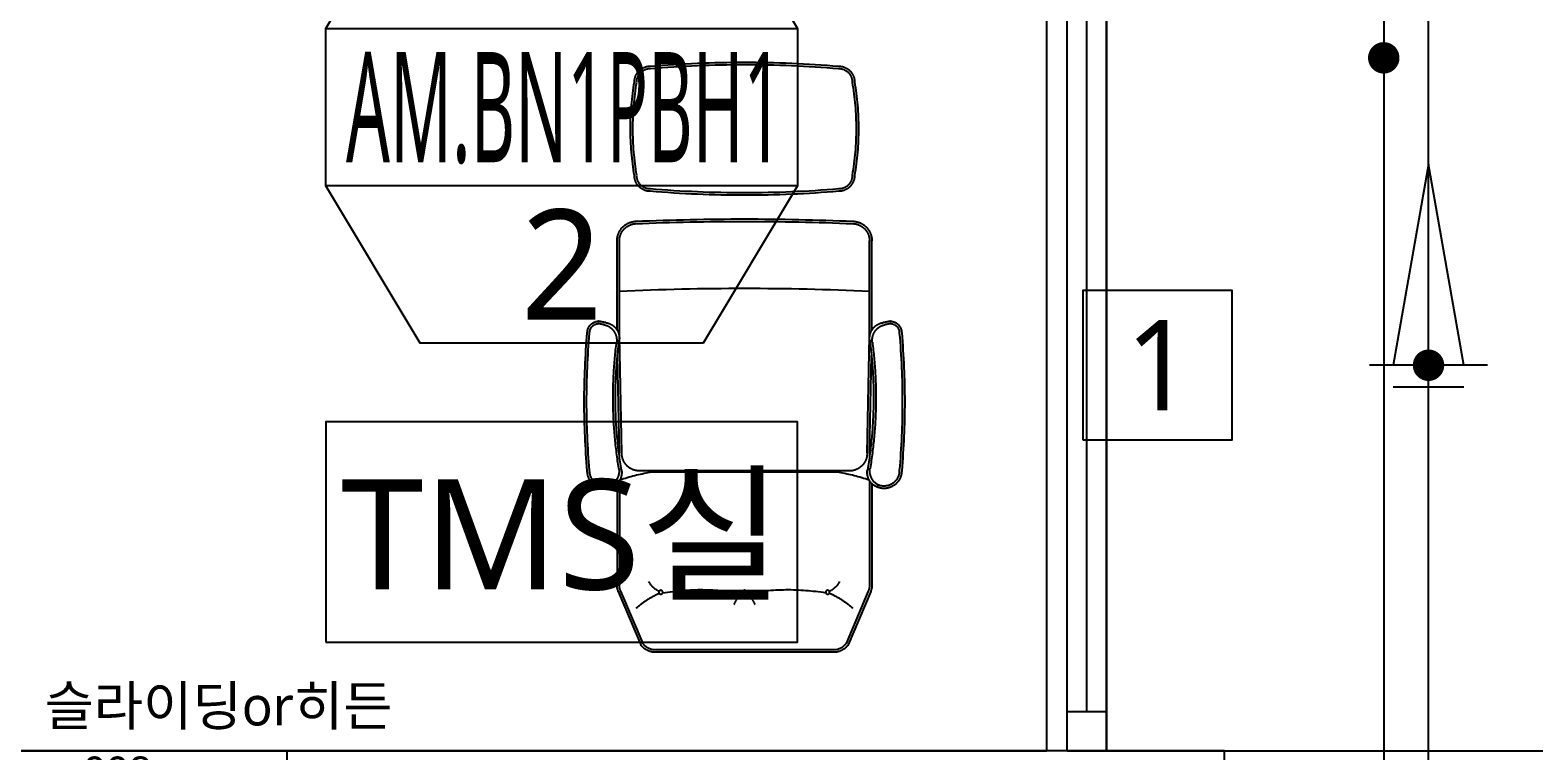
# Model space of a CAD drawing. Extents: x 11551484 to 2613213153046, y -2602833546311 to 14142.
# Drawn here: x 23025727 to 23029554, y -28528507 to -28526675 of the extents above; entities that cross this region are included whole.
import ezdxf
from ezdxf.enums import TextEntityAlignment as Align

# ---------------------------------------------------------------- set-up
doc = ezdxf.new("R2010")
doc.units = 0
doc.header["$LTSCALE"] = 1000
doc.header["$MEASUREMENT"] = 0
doc.linetypes.add('DH-HID2', pattern=[1.2000000000000002, 0.8, -0.4])
doc.layers.get('0').update_dxf_attribs({"linetype": 'CONTINUOUS'})
for name, color, linetype in [('03-TEXT', 3, 'CONTINUOUS'), ('2.글자선', 60, 'CONTINUOUS'), ('5.창호', 4, 'CONTINUOUS'), ('CO-DOOR', 8, 'CONTINUOUS'), ('DVM_DRAIN', 5, 'CONTINUOUS'), ('DVM_DRAIN_MARK', 7, 'CONTINUOUS'), ('DVM_INOUT_MARK', 2, 'CONTINUOUS'), ('DVM_INOUT_NAME', 7, 'CONTINUOUS'), ('DVM_PIPE', 3, 'CONTINUOUS'), ('DVM_PIPE_MARK', 2, 'CONTINUOUS'), ('DVM_ROOM', 2, 'CONTINUOUS'), ('FU-FURM', 251, 'DH-HID2'), ('wall', 3, 'CONTINUOUS')]:
    doc.layers.add(name, color=color, linetype=linetype)
doc.styles.add('DVM_DEFAULT', font='malgun.ttf')
doc.styles.add('W-TEXT2', font='Dotum.ttf')
doc.styles.add('맑은 고딕', font='malgun.ttf')

# ---------------------------------------------------------------- blocks, each defined once
blk = doc.blocks.new('F-120')
at = {"layer": 'FU-FURM'}
for p, q in [((674.7624193873235, 324.2587889121933), (448.23938493268, 324.2587889121933)), ((690.4630113704225, 318.2587889121933), (448.23938493268, 318.2587889121933)), ((987.9746588894086, 312.0757983910589), (690.4630113704225, 318.2587889121933)), ((988.0993260566211, 318.0745030926919), (739.7833786611482, 323.2350914656126)), ((1057.732944611056, 318.2587889122078), (1322.710242635836, 318.2587889122078)), ((1067.936371908338, 324.2587889122078), (1323.541012432692, 324.2587889122078)), ((1067.970659809613, 338.6085468539968), (1069.660887473281, 342.2576442311256)), ((1338.297352265745, 315.0968400738202), (1471.81172273272, 258.6035386093863)), ((1339.128122062586, 321.0968400738202), (1475.321218537752, 263.4701019958447)), ((1032.974658889409, -267.0757983910735), (1032.974658889409, 267.0759361938253)), ((1036.359739312426, -240.6622593442007), (1036.359739312426, 240.6623971469526)), ((1488.000000000004, -226.9708765973919), (1488.000000000004, 226.9708765973774)), ((1494.000000000004, -226.9708765973919), (1494.000000000004, 226.9708765973774)), ((1338.297352265745, -315.0968400738348), (1471.81172273272, -258.6035386093863)), ((1339.128122062586, -321.0968400738348), (1475.321218537752, -263.4701019958593)), ((402.1754124230247, -295.1849170896166), (402.1754124230247, -296.3719863635779)), ((690.4630113704225, -318.2587889122224), (448.23938493268, -318.2587889122224)), ((674.7624193873235, -324.2587889122224), (448.23938493268, -324.2587889122224)), ((987.9746588894086, -312.0757983910735), (690.4630113704225, -318.2587889122224)), ((988.0993260566065, -318.0745030927064), (739.7833786611482, -323.2350914656272)), ((1057.732944610052, -318.2587889122224), (1322.710242635836, -318.2587889122224)), ((1065.316355059713, -324.2587889122078), (1323.541012432692, -324.2587889122224)), ((1067.970659809613, -338.6085468540114), (1069.660887473281, -342.2576442311401)), ((1073.414988629786, -336.0867848315538), (1073.183021968482, -335.5859831031848))]:
    blk.add_line(p, q, dxfattribs=at)
for centre in [(1341.390629751902, 212.7973925817787), (1341.390629751902, -8.87666828930378e-10), (1341.390629751902, -211.5714290516335)]:
    blk.add_circle(centre, 5, dxfattribs=at)
for centre, radius, start, end in [((682.1754124230392, 369.9999999999854), 30, 90, 180), ((682.1754124230392, 369.9999999999854), 24, 90, 180), ((857.3789674507898, -1603.455884383351), 2011.102127283586, 85.00216046401299, 94.99783953598701), ((857.3789674507898, -1603.455884383351), 2005.102127283586, 85.00216046401299, 94.99783953598701), ((1032.58252247854, 354.9999999999854), 45, 335.1468704843883, 90), ((1032.58252247854, 354.9999999999854), 39, 335.1468704843883, 90), ((459.9684303642316, 323.4077240495244), 198.2090605895914, 8.448929163875915, 14.13607292078249), ((695.5922606627028, 358.4072546528914), 40, 188.4489291638759, 277.5825209513653), ((459.9684303642316, 323.4077240495244), 204.2090605895914, 9.832412382113835, 14.13607292078249), ((700.5904146470748, 365.1105531362118), 40, 189.8324123821138, 277.2912309890512), ((448.23938493268, 274.2587889121933), 50, 90, 177.5759328341132), ((448.23938493268, 274.2587889121933), 44, 90, 177.5759328341132), ((7238.949985381671, 0.1243432764604222), 6670.393795231091, 177.2663265389879, 182.7358120056887), ((846.3513427921025, -774.1148679004691), 1102.512432718904, 80.39995996250047, 97.5825209513653), ((846.3513427921025, -774.1148679004691), 1108.512432718904, 80.62871414543443, 97.29123098905124), ((987.9746588894086, 267.0757983910589), 45, 0, 90), ((1033.365362005516, 359.0693910475384), 40, 260.6287141454345, 335.1468704843883), ((1036.887496500731, 352.3977299195685), 40, 260.3999599625005, 335.1468704843883), ((1503.190730887251, 164.0377014428086), 473.0777089300369, 161.1345392813115, 170.678702681118), ((1322.710242635836, 278.2587889122078), 40, 67.06555102131416, 90), ((1323.541012432692, 284.2587889122078), 40, 67.06555102131416, 90), ((44.00000000000364, 240), 40, 90, 180), ((44.00000000000364, 240), 34, 90, 180), ((163.0877062115214, -424.0940885359742), 714.0940885359703, 80.40007079422584, 99.59992920577417), ((163.0877062115214, -424.2858848614269), 708.2858848614283, 80.38817843469846, 99.61182156530155), ((282.1754124230392, 240), 40, 0, 90), ((282.1754124230392, 240), 34, 0, 90), ((6926.811616461, 0), 6534.374761102674, 177.5759328341132, 182.4240671658868), ((7068.949985381671, 0.1243432764604222), 6670.393795231091, 177.622786181296, 182.3734956020607), ((1552.372238261876, 123.574213866741), 228.5300492952175, 138.223374996801, 156.1064273525221), ((2879.000000000004, 0), 2885.000000000004, 175.2281119392238, 184.7718880607761), ((2879.000000000004, 0), 2879.000000000004, 175.2281119392238, 184.7718880607761), ((-2552.824587576975, 0), 2879.000000000004, 355.2281119392238, 4.771888060776181), ((-2552.824587576975, 0), 2885.000000000004, 355.2281119392238, 4.771888060776181), ((1286.600897142856, 191.0971378452232), 58.93060202468141, 26.46950012337723, 61.78965327483295), ((1449.000000000004, 226.9708765973774), 39, 0, 54.20294627684965), ((1449.000000000004, 226.9708765973774), 45, 0, 54.20294627684965), ((1942.6039327707, 109.7857145258167), 607.8806710693121, 170.7046004171947, 189.9933707984757), ((1392.388611690552, -29.53001343000506), 58.93060202468141, 109.7444178052375, 145.064570958522), ((1942.6039327707, -109.7857145258313), 607.8806710693121, 170.0066292015243, 189.1733754579352), ((1392.388611690552, 29.5300134299905), 58.93060202468141, 214.9354290434717, 250.2555821947625), ((1286.600897142856, -189.8711743153399), 58.93060202468141, 298.210346725167, 333.5304998775317), ((1552.372238261876, -123.574213866741), 228.5300492952175, 203.8935726474779, 221.776625003199), ((1449.000000000004, -226.9708765973919), 39, 305.7970537231503, 0), ((1449.000000000004, -226.9708765973919), 45, 305.7970537231503, 0), ((44.00000000000364, -240), 40, 180, 270), ((44.00000000000364, -240), 34, 180, 270), ((282.1754124230247, -240), 40, 270, 0), ((282.1754124230247, -240), 34, 270, 0), ((987.9746588894086, -267.0757983910735), 45, 270, 0), ((1503.190730887251, -164.0375636400568), 473.0777089300369, 189.321297318882, 198.8654607186885), ((163.0877062115214, 424.0940885359596), 714.0940885359705, 260.4000707942258, 279.5999292057742), ((163.0877062115214, 424.2858848614269), 708.2858848614355, 260.3881784346985, 279.6118215653015), ((448.23938493268, -274.2587889122224), 50, 182.4240671658868, 270), ((448.23938493268, -274.2587889122224), 44, 182.4240671658868, 270), ((695.5922606626882, -358.407254652906), 40, 82.41747904863469, 171.5510708361241), ((700.5904146470748, -365.1105531362264), 40, 82.70876901094877, 170.1675876178861), ((846.3513427921025, 774.1148679004546), 1102.512432718904, 262.4174790486347, 279.6000400374995), ((846.3513427921025, 774.1148679004546), 1108.512432718904, 262.7087690109487, 279.3712858545656), ((1033.365362005516, -359.0693910475529), 40, 24.85312951561175, 99.37128585456557), ((1036.887496500731, -352.3977299195831), 40, 24.85312951561175, 99.60004003749953), ((1032.58252247854, -355), 45, 270, 24.85312951561175), ((1032.58252247854, -355), 39, 270, 24.85312951561175), ((1322.710242635836, -278.2587889122224), 40, 270, 292.9344489786858), ((1323.541012432692, -284.2587889122224), 40, 270, 292.9344489786858), ((459.9684303642171, -323.407724049539), 198.2090605895914, 345.8639270792175, 351.5510708361241), ((682.1754124230247, -370), 30, 180, 270), ((459.9684303642171, -323.407724049539), 204.2090605895914, 345.8639270792175, 350.1675876178862), ((682.1754124230247, -370), 24, 180, 270), ((857.3789674507898, 1603.455884383322), 2011.102127283586, 265.002160464013, 274.997839535987), ((857.3789674507898, 1603.455884383322), 2005.102127283586, 265.002160464013, 274.997839535987)]:
    blk.add_arc(centre, radius, start, end, dxfattribs=at)
blk = doc.blocks.new('adsgd')
at = {"layer": 'CO-DOOR', "color": 251, "linetype": 'DH-HID2'}
for points in [[(11492923.83441699, -14256578.45241223), (11492973.83441699, -14256578.45241223), (11492973.83441699, -14255778.45241223), (11492873.83441699, -14255778.45241223), (11492873.83441699, -14256578.45241223)], [(11492923.83441699, -14256578.45241223), (11492923.834417, -14257072.45241223), (11492873.83441699, -14257072.45241223), (11492873.83441699, -14256578.45241223)]]:
    blk.add_lwpolyline(points, dxfattribs=at)
at = {"layer": 'CO-DOOR'}
blk.add_lwpolyline([(11492903.09900847, -14255778.45241223), (11492903.09900847, -14256578.45241223), (11492893.09900847, -14256578.45241223), (11492893.09900847, -14255778.45241223)], close=True, dxfattribs=at)
at = {"layer": 'CO-DOOR', "color": 1}
blk.add_lwpolyline([(11492843.09900847, -14256149.27209022), (11492843.09900847, -14256578.45241223), (11492770.81503287, -14256479.83775278), (11492770.81503287, -14256421.50228304), (11492843.09900847, -14256520.11694249), (11492843.09900847, -14256149.27209022)], close=True, dxfattribs=at)
at = {"layer": 'CO-DOOR', "color": 8, "linetype": 'DH-HID2'}
blk.add_lwpolyline([(11492903.09900847, -14256578.45241223), (11492903.09900847, -14257072.45241223), (11492893.09900847, -14257072.45241223), (11492893.09900847, -14256578.45241223)], close=True, dxfattribs=at)
at = {"layer": 'wall', "ltscale": 10}
for p, q in [((11492873.834417, -14255778.45241223), (11492873.834417, -14255778.45241224)), ((11492873.834417, -14255778.45241223), (11492973.83441699, -14255778.45241223)), ((11492973.83441699, -14255778.45241223), (11492973.83441699, -14255778.45241224))]:
    blk.add_line(p, q, dxfattribs=at)
at = {"layer": '2.글자선', "style": 'W-TEXT2', "text_generation_flag": 4}
blk.add_text('800', height=80, rotation=89.99999999999999, dxfattribs=at).set_placement((11492919.56852112, -14256146.87346782), align=Align.MIDDLE_CENTER)
blk = doc.blocks.new('DVM_BACKGROUND')
at = {"layer": '5.창호', "ltscale": 30}
for p, q in [((11496659.2414733, -14255877.95241211), (11496659.24147333, -14252865.27273536)), ((11496709.2414733, -14255777.9524121), (11496709.24147332, -14252865.27273536)), ((11496759.2414733, -14255877.95241211), (11496759.24147333, -14252865.27273536)), ((11496659.2414733, -14255777.9524121), (11496759.2414733, -14255777.9524121)), ((11496659.2414733, -14255877.95241211), (11496759.2414733, -14255877.95241211)), ((11496709.2414733, -14255877.9524121), (11496709.2414733, -14255877.9524121))]:
    blk.add_line(p, q, dxfattribs=at)
at = {"layer": 'wall', "ltscale": 10}
for p, q in [((11497058.83440142, -14255877.95241213), (11494673.83441697, -14255877.95241187)), ((11496658.7414733, -14255877.95241211), (11496659.2414733, -14255877.95241211)), ((11497058.81584171, -14255977.7850949), (11497058.83443253, -14255877.7850949))]:
    blk.add_line(p, q, dxfattribs=at)
at = {"layer": 'FU-FURM', "xscale": -1, "rotation": 89.99999999999994}
blk.add_blockref('F-120', (11495837.73960078, -14254133.31068922), dxfattribs=at)
at = {"layer": 'wall', "ltscale": 10, "rotation": 90}
blk.add_blockref('adsgd', (-2761904.617995257, -25748851.78682886), dxfattribs=at)
at = {"layer": '03-TEXT', "color": 7, "style": '맑은 고딕'}
blk.add_text('슬라이딩or히든', height=100, dxfattribs=at).set_placement((11494056.61942617, -14255713.37068105), align=Align.TOP_LEFT)
blk = doc.blocks.new('CAD_INOUT_MARK')
at = {"layer": 'DVM_INOUT_MARK', "color": 0}
for p, q in [((-599.9999999999999, 1560), (600.0000000000001, 1560)), ((600.0000000000001, 1160), (-599.9999999999999, 1160))]:
    blk.add_line(p, q, dxfattribs=at)
blk.add_lwpolyline([(-359.9999999999999, 1960), (360.0000000000001, 1960), (600.0000000000001, 1560), (600.0000000000001, 1160), (360.0000000000001, 760), (-359.9999999999999, 760), (-599.9999999999999, 1160), (-599.9999999999999, 1560), (-359.9999999999999, 1960)], dxfattribs=at)
at = {"layer": 'DVM_INOUT_NAME'}
blk.add_lwpolyline([(-600.0000000000001, 0), (600.0000000000001, 0), (600.0000000000001, 560), (-599.9999999999999, 560)], close=True, dxfattribs=at)
at = {"layer": 'DVM_INOUT_MARK', "color": 0, "style": 'DVM_DEFAULT'}
for tag, p in [('CAP', (1.13686837721616e-13, 1760)), ('NO', (1.13686837721616e-13, 960))]:
    blk.add_attdef(tag, text='', height=280, dxfattribs=at).set_placement(p, align=Align.MIDDLE_CENTER)
for tag, width, p, p2 in [('MNAME', 0.7558822352320673, (-548.7988535134209, 1220.153080555165), (562.6355961715562, 1220.153080555165)), ('QTY', 0.5206920544126254, (709.7381695025651, 1220.153080555165), (1089.178354915157, 1220.153080555165))]:
    blk.add_attdef(tag, text='', height=280, dxfattribs=dict(at, width=width)).set_placement(p, p2, align=Align.FIT)
at = {"layer": 'DVM_INOUT_NAME', "style": 'DVM_DEFAULT', "width": 0.9244826079123404}
blk.add_attdef('INAME', text='', height=280, dxfattribs=at).set_placement((-561.8401648642675, 134.0175971746776), (564.4961863789331, 134.0175971746776), align=Align.FIT)
blk = doc.blocks.new('CAD_DRAIN_DIR')
at = {"layer": 'DVM_DRAIN_MARK', "color": 0, "linetype": 'Continuous'}
for p, q in [((-6.59952092973981e-11, -150.3578458413394), (6.59952092973981e-11, 150.3578458413394)), ((-55.55061784064634, -90.21470750475889), (-55.55061784033427, 90.21470750484407)), ((511.2168043320999, -3.553484884001426e-10), (3.959144123655278e-11, 90.21470750479786)), ((-3.959144123655278e-11, -90.2147075048051), (511.2168043320999, -3.553484884001426e-10))]:
    blk.add_line(p, q, dxfattribs=at)
blk = doc.blocks.new('CAD_DRAIN_MARK')
at = {"layer": 'DVM_DRAIN_MARK', "color": 0}
blk.add_lwpolyline([(-190, -190), (190, -190), (190, 190), (-190, 190)], close=True, dxfattribs=at)
at = {"layer": 'DVM_DRAIN_MARK', "color": 0, "ltscale": 0.05, "style": 'DVM_DEFAULT'}
blk.add_attdef('S', text='', height=230, dxfattribs=at).set_placement((5, 6.110667527536862e-13), align=Align.MIDDLE_CENTER)
blk = doc.blocks.new('260514_슬하신경정신과의원(에어컨 오봉수)')
at = {"layer": 'DVM_DRAIN'}
blk.add_lwpolyline([(11497578.33441698, -14256881.46321301), (11497578.33441698, -14252913.7785726)], dxfattribs=at)
at = {"layer": 'DVM_DRAIN_MARK', "color": 2}
blk.add_lwpolyline([(11497578.33441698, -14254897.6208928, 0, 0, 0), (11497558.33441698, -14254897.6208928, 40, 40, -1), (11497598.33441698, -14254897.6208928, 40, 40, -1), (11497558.33441698, -14254897.6208928, 0, 0, 0), (11497578.33441698, -14254897.6208928, 0, 0, 0), (11497078.33441698, -14254897.6208928, 0, 0, 0)], format="xyseb", dxfattribs=at)
at = {"layer": 'DVM_PIPE'}
blk.add_lwpolyline([(11497464.38023154, -14252140.10758907), (11497464.38023154, -14256092.26491169)], dxfattribs=at)
at = {"layer": 'DVM_PIPE_MARK', "color": 1}
blk.add_lwpolyline([(11497464.38023154, -14254116.18625038, 0, 0, 0), (11497444.38023154, -14254116.18625038, 40, 40, -1), (11497484.38023154, -14254116.18625038, 40, 40, -1), (11497444.38023154, -14254116.18625038, 0, 0, 0), (11497464.38023154, -14254116.18625038, 0, 0, 0), (11497964.38023154, -14254116.18625038, 0, 0, 0)], format="xyseb", dxfattribs=at)
at = {"layer": 'DVM_ROOM'}
for points in [[(11485933.83441697, -14252454.42267964), (11488666.33441695, -14252465.27273532), (11488666.33441698, -14258567.45241224), (11490073.85301157, -14258567.45241225), (11490073.85301157, -14252465.27273531), (11496759.24147333, -14252465.27273531), (11496759.24147333, -14255877.95241211), (11498137.36454859, -14255877.95241224), (11498137.36454859, -14254777.45241224), (11503179.33441697, -14254777.45241224), (11503179.33441697, -14249068.2155909), (11496901.33441697, -14249068.2155909), (11496901.33441697, -14248372.45241224), (11496201.33441697, -14248372.45241224), (11496201.33441697, -14248172.45241224), (11492973.83441697, -14248172.45241224), (11492973.83441697, -14250865.27273528), (11489951.33441698, -14250865.27273528), (11489951.33441697, -14248172.45241224), (11488711.33441698, -14248191.99843914), (11488711.33441698, -14250865.27273532), (11485933.83441696, -14250865.27273535)], [(11493873.83441697, -14255877.95241168), (11496606.72884674, -14255877.95241168), (11496606.72884674, -14252617.78536194), (11493873.83441697, -14252617.78536194)]]:
    blk.add_lwpolyline(points, close=True, dxfattribs=at)
blk.add_blockref('DVM_BACKGROUND', (0, 0))
at = {"layer": 'DVM_DRAIN_MARK', "color": 7, "rotation": 90}
blk.add_blockref('CAD_DRAIN_DIR', (11497578.33441698, -14254897.6208928), dxfattribs=at)
at = {"layer": 'DVM_DRAIN_MARK', "color": 1}
blk.add_blockref('CAD_DRAIN_MARK', (11496888.33441698, -14254897.6208928), dxfattribs=at).add_auto_attribs({'S': '1'})
at = {"layer": 'DVM_INOUT_MARK'}
ref = blk.add_blockref('CAD_INOUT_MARK', (11495372.67748874, -14255601.6198687), dxfattribs=at)
ref.add_attrib('CAP', '020', dxfattribs={"color": 0, "height": 280, "style": 'DVM_DEFAULT'}).set_placement((11495372.67748874, -14253841.6198687), align=Align.MIDDLE_CENTER)
ref.add_attrib('MNAME', 'AM.BN1PBH1', dxfattribs={"color": 0, "height": 280, "style": 'DVM_DEFAULT', "width": 0.4660024358852995}).set_placement((11494823.87863523, -14254381.46678815), (11495935.31308491, -14254381.46678815), align=Align.FIT)
ref.add_attrib('NO', '2', dxfattribs={"color": 0, "height": 280, "style": 'DVM_DEFAULT'}).set_placement((11495372.67748874, -14254641.6198687), align=Align.MIDDLE_CENTER)
ref.add_attrib('INAME', 'TMS실', dxfattribs={"layer": 'DVM_INOUT_NAME', "height": 280, "style": 'DVM_DEFAULT', "width": 0.9660494298440536}).set_placement((11494810.83732388, -14255467.60227153), (11495937.17367512, -14255467.60227153), align=Align.FIT)

msp = doc.modelspace()

# ---------------------------------------------------------------- block references
at = {"layer": 'wall', "ltscale": 10}
msp.add_blockref('260514_슬하신경정신과의원(에어컨 오봉수)', (11531707, -14272629), dxfattribs=at)

doc.saveas('drawing.dxf')
